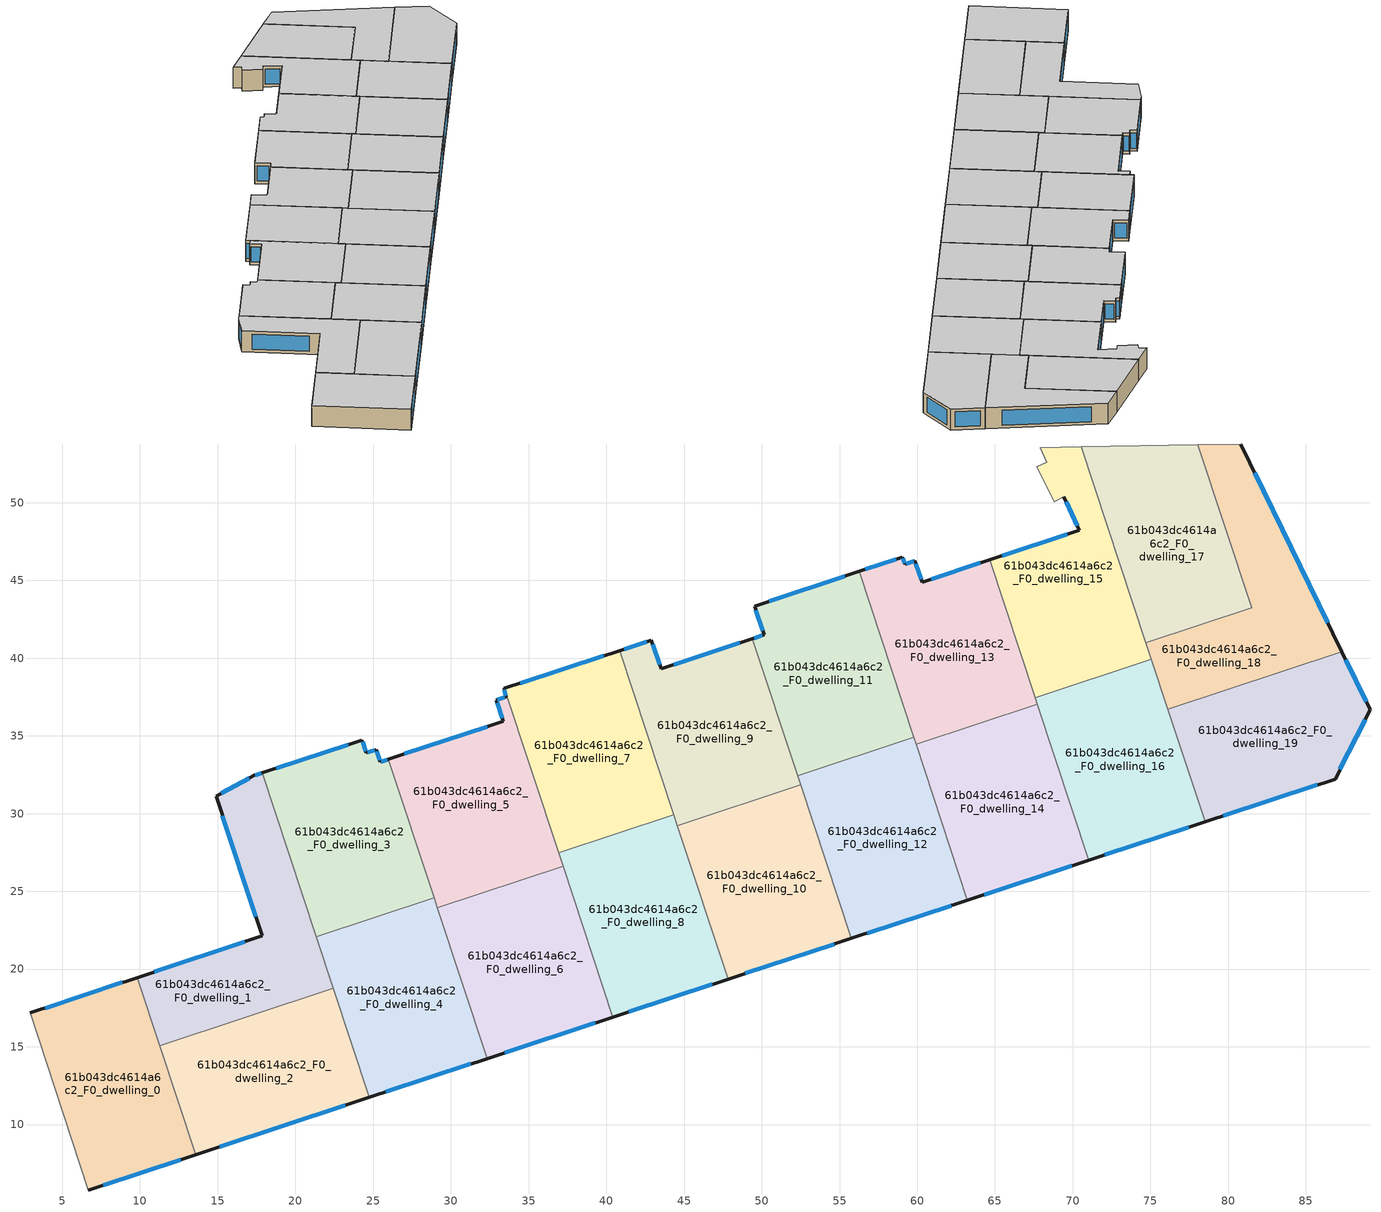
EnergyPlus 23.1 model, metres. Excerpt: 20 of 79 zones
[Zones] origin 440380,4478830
61b043dc4614a6c2_F0_dwelling_0
 floor ground (EU_floor_Construction): 9.82,19.46 13.58,8.06 6.68,5.79 2.96,17.17 z0
 wall outside (EU_wall_Construction): 6.68,5.79 13.58,8.06 / 9.82,19.46 2.96,17.17 z0:3
 wall adiabatic (EU_wall_Construction): 2.96,17.17 6.68,5.79 z0:3
 wall to 61b043dc4614a6c2_F0_dwelling_2 (EU_wall_Construction): 13.58,8.06 11.27,15.06 z0:3
 wall to 61b043dc4614a6c2_F0_dwelling_1 (EU_wall_Construction): 11.27,15.06 9.82,19.46 z0:3
 window (EU_Window_Construction): 7.64,6.1 12.62,7.74 / 8.87,19.14 3.91,17.49 z0.42:2.58
 ceiling to 61b043dc4614a6c2_F1_dwelling_0 (EU_floor_Construction): 13.58,8.06 9.82,19.46 2.96,17.17 6.68,5.79 z3
61b043dc4614a6c2_F0_dwelling_1
 floor ground (EU_floor_Construction): 17.88,32.62 22.45,18.75 11.27,15.06 9.82,19.46 17.85,22.13 14.9,31.11 17.36,32.46 z0
 wall outside (EU_wall_Construction): 17.88,32.62 17.36,32.46 14.9,31.11 17.85,22.13 9.82,19.46 z0:3
 wall to 61b043dc4614a6c2_F0_dwelling_2 (EU_wall_Construction): 11.27,15.06 22.45,18.75 z0:3
 wall to 61b043dc4614a6c2_F0_dwelling_3 (EU_wall_Construction): 21.35,22.09 17.88,32.62 z0:3
 wall to 61b043dc4614a6c2_F0_dwelling_4 (EU_wall_Construction): 22.45,18.75 21.35,22.09 z0:3
 window (EU_Window_Construction): 15.31,29.86 17.44,23.37 / 17.02,32.27 15.24,31.3 / 17.8,32.6 17.43,32.48 / 16.74,21.76 10.93,19.83 z0.42:2.58
 ceiling to 61b043dc4614a6c2_F1_dwelling_1 (EU_floor_Construction): 22.45,18.75 17.88,32.62 17.36,32.46 14.9,31.11 17.85,22.13 9.82,19.46 11.27,15.06 z3
61b043dc4614a6c2_F0_dwelling_10
 floor ground (EU_floor_Construction): 52.5,31.84 55.76,21.97 47.83,19.35 44.57,29.23 z0
 wall outside (EU_wall_Construction): 47.83,19.35 55.76,21.97 z0:3
 wall to 61b043dc4614a6c2_F0_dwelling_9 (EU_wall_Construction): 52.5,31.84 44.57,29.23 z0:3
 wall to 61b043dc4614a6c2_F0_dwelling_8 (EU_wall_Construction): 44.57,29.23 47.83,19.35 z0:3
 wall to 61b043dc4614a6c2_F0_dwelling_12 (EU_wall_Construction): 55.76,21.97 52.5,31.84 z0:3
 window (EU_Window_Construction): 48.93,19.71 54.66,21.6 z0.42:2.58
 ceiling to 61b043dc4614a6c2_F1_dwelling_10 (EU_floor_Construction): 55.76,21.97 52.5,31.84 44.57,29.23 47.83,19.35 z3
61b043dc4614a6c2_F0_dwelling_11
 floor ground (EU_floor_Construction): 56.26,45.58 59.78,34.91 52.3,32.44 49.4,41.26 50.14,41.51 49.54,43.34 z0
 wall outside (EU_wall_Construction): 56.26,45.58 49.54,43.34 50.14,41.51 49.4,41.26 z0:3
 wall to 61b043dc4614a6c2_F0_dwelling_12 (EU_wall_Construction): 52.3,32.44 59.78,34.91 z0:3
 wall to 61b043dc4614a6c2_F0_dwelling_13 (EU_wall_Construction): 59.78,34.91 56.26,45.58 z0:3
 wall to 61b043dc4614a6c2_F0_dwelling_9 (EU_wall_Construction): 49.4,41.26 52.3,32.44 z0:3
 window (EU_Window_Construction): 55.33,45.27 50.47,43.65 / 50.04,41.47 49.5,41.29 / 49.62,43.09 50.06,41.76 z0.42:2.58
 ceiling to 61b043dc4614a6c2_F1_dwelling_11 (EU_floor_Construction): 59.78,34.91 56.26,45.58 49.54,43.34 50.14,41.51 49.4,41.26 52.3,32.44 z3
61b043dc4614a6c2_F0_dwelling_12
 floor ground (EU_floor_Construction): 59.78,34.91 63.23,24.43 55.76,21.97 52.3,32.44 z0
 wall outside (EU_wall_Construction): 55.76,21.97 63.23,24.43 z0:3
 wall to 61b043dc4614a6c2_F0_dwelling_14 (EU_wall_Construction): 63.23,24.43 59.92,34.48 z0:3
 wall to 61b043dc4614a6c2_F0_dwelling_9 (EU_wall_Construction): 52.3,32.44 52.5,31.85 z0:3
 wall to 61b043dc4614a6c2_F0_dwelling_13 (EU_wall_Construction): 59.92,34.48 59.78,34.91 z0:3
 window (EU_Window_Construction): 56.79,22.31 62.2,24.09 z0.42:2.58
 ceiling to 61b043dc4614a6c2_F1_dwelling_12 (EU_floor_Construction): 63.23,24.43 59.78,34.91 52.3,32.44 55.76,21.97 z3
61b043dc4614a6c2_F0_dwelling_13
 floor ground (EU_floor_Construction): 64.66,46.32 67.72,37.05 59.92,34.48 56.26,45.58 59.04,46.5 59.22,46.03 59.86,46.26 60.31,44.89 z0
 wall outside (EU_wall_Construction): 64.66,46.32 60.31,44.89 59.86,46.26 59.22,46.03 59.04,46.5 56.26,45.58 z0:3
 wall to 61b043dc4614a6c2_F0_dwelling_14 (EU_wall_Construction): 59.92,34.48 67.72,37.05 z0:3
 wall to 61b043dc4614a6c2_F0_dwelling_15 (EU_wall_Construction): 67.58,37.47 64.66,46.32 z0:3
 wall to 61b043dc4614a6c2_F0_dwelling_16 (EU_wall_Construction): 67.72,37.05 67.58,37.47 z0:3
 window (EU_Window_Construction): 58.65,46.37 56.65,45.71 / 59.19,46.1 59.06,46.44 / 59.77,46.23 59.31,46.06 / 60.25,45.08 59.92,46.07 / 64.06,46.12 60.92,45.09 z0.42:2.58
 ceiling to 61b043dc4614a6c2_F1_dwelling_13 (EU_floor_Construction): 67.72,37.05 64.66,46.32 60.31,44.89 59.86,46.26 59.22,46.03 59.04,46.5 56.26,45.58 59.92,34.48 z3
61b043dc4614a6c2_F0_dwelling_14
 floor ground (EU_floor_Construction): 67.72,37.05 71.03,27 63.23,24.43 59.92,34.48 z0
 wall outside (EU_wall_Construction): 63.23,24.43 71.03,27 z0:3
 wall to 61b043dc4614a6c2_F0_dwelling_16 (EU_wall_Construction): 71.03,27 67.72,37.05 z0:3
 window (EU_Window_Construction): 64.32,24.79 69.95,26.64 z0.42:2.58
 ceiling to 61b043dc4614a6c2_F1_dwelling_14 (EU_floor_Construction): 71.03,27 67.72,37.05 59.92,34.48 63.23,24.43 z3
61b043dc4614a6c2_F0_dwelling_15
 floor ground (EU_floor_Construction): 70.57,53.58 75.07,39.93 67.58,37.47 64.66,46.32 70.44,48.22 69.44,50.37 68.81,50.06 67.69,52.31 68.34,52.61 67.9,53.53 z0
 wall outside (EU_wall_Construction): 69.44,50.37 70.44,48.22 64.66,46.32 z0:3
 wall adiabatic (EU_wall_Construction): 70.57,53.58 67.9,53.53 68.34,52.61 67.69,52.31 68.81,50.06 69.44,50.37 z0:3
 wall to 61b043dc4614a6c2_F0_dwelling_17 (EU_wall_Construction): 74.71,41 70.57,53.58 z0:3
 wall to 61b043dc4614a6c2_F0_dwelling_16 (EU_wall_Construction): 67.58,37.47 75.07,39.93 z0:3
 wall to 61b043dc4614a6c2_F0_dwelling_18 (EU_wall_Construction): 75.06,39.94 74.71,41 z0:3
 window (EU_Window_Construction): 69.58,50.07 70.3,48.52 / 69.64,47.95 65.46,46.58 z0.42:2.58
 ceiling to 61b043dc4614a6c2_F1_dwelling_15 (EU_floor_Construction): 75.07,39.93 70.57,53.58 67.9,53.53 68.34,52.61 67.69,52.31 68.81,50.06 69.44,50.37 70.44,48.22 64.66,46.32 67.58,37.47 z3
61b043dc4614a6c2_F0_dwelling_16
 floor ground (EU_floor_Construction): 75.07,39.93 78.52,29.47 71.03,27 67.58,37.47 z0
 wall outside (EU_wall_Construction): 71.03,27 78.52,29.47 z0:3
 wall to 61b043dc4614a6c2_F0_dwelling_19 (EU_wall_Construction): 78.51,29.47 76.12,36.72 z0:3
 wall to 61b043dc4614a6c2_F0_dwelling_18 (EU_wall_Construction): 76.12,36.72 75.06,39.93 z0:3
 window (EU_Window_Construction): 72.07,27.34 77.48,29.13 z0.42:2.58
 ceiling to 61b043dc4614a6c2_F1_dwelling_16 (EU_floor_Construction): 78.52,29.47 75.07,39.93 67.58,37.47 71.03,27 z3
61b043dc4614a6c2_F0_dwelling_17
 floor ground (EU_floor_Construction): 78.05,53.72 81.51,43.24 74.71,41 70.57,53.58 z0
 wall adiabatic (EU_wall_Construction): 78.05,53.72 70.57,53.58 z0:3
 wall to 61b043dc4614a6c2_F0_dwelling_18 (EU_wall_Construction): 74.71,41 81.51,43.24 78.05,53.72 z0:3
 ceiling to 61b043dc4614a6c2_F1_dwelling_17 (EU_floor_Construction): 81.51,43.24 78.05,53.72 70.57,53.58 74.71,41 z3
61b043dc4614a6c2_F0_dwelling_18
 floor ground (EU_floor_Construction): 80.82,53.78 87.31,40.41 76.12,36.72 74.71,41 81.51,43.24 78.05,53.72 z0
 wall outside (EU_wall_Construction): 87.31,40.41 80.82,53.78 z0:3
 wall adiabatic (EU_wall_Construction): 80.82,53.78 78.05,53.72 z0:3
 wall to 61b043dc4614a6c2_F0_dwelling_19 (EU_wall_Construction): 76.12,36.72 87.31,40.41 z0:3
 window (EU_Window_Construction): 86.41,42.26 81.72,51.92 z0.42:2.58
 ceiling to 61b043dc4614a6c2_F1_dwelling_18 (EU_floor_Construction): 87.31,40.41 80.82,53.78 78.05,53.72 81.51,43.24 74.71,41 76.12,36.72 z3
61b043dc4614a6c2_F0_dwelling_19
 floor ground (EU_floor_Construction): 87.31,40.41 89.13,36.67 86.88,32.22 78.52,29.47 76.12,36.72 z0
 wall outside (EU_wall_Construction): 78.52,29.47 86.88,32.22 89.13,36.67 87.31,40.41 z0:3
 window (EU_Window_Construction): 88.87,37.19 87.56,39.89 / 87.19,32.84 88.81,36.05 / 79.68,29.85 85.72,31.84 z0.42:2.58
 ceiling to 61b043dc4614a6c2_F1_dwelling_19 (EU_floor_Construction): 86.88,32.22 89.13,36.67 87.31,40.41 76.12,36.72 78.52,29.47 z3
61b043dc4614a6c2_F0_dwelling_2
 floor ground (EU_floor_Construction): 22.45,18.75 24.76,11.75 13.58,8.06 11.27,15.06 z0
 wall outside (EU_wall_Construction): 13.58,8.06 24.76,11.75 z0:3
 wall to 61b043dc4614a6c2_F0_dwelling_4 (EU_wall_Construction): 24.76,11.75 22.45,18.75 z0:3
 window (EU_Window_Construction): 15.13,8.57 23.21,11.24 z0.42:2.58
 ceiling to 61b043dc4614a6c2_F1_dwelling_2 (EU_floor_Construction): 24.76,11.75 22.45,18.75 11.27,15.06 13.58,8.06 z3
61b043dc4614a6c2_F0_dwelling_3
 floor ground (EU_floor_Construction): 25.98,33.5 28.92,24.59 21.35,22.09 17.88,32.62 24.28,34.72 24.55,33.91 25.21,34.11 25.46,33.32 z0
 wall outside (EU_wall_Construction): 25.98,33.5 25.46,33.32 25.21,34.11 24.55,33.91 24.28,34.72 17.88,32.62 z0:3
 wall to 61b043dc4614a6c2_F0_dwelling_4 (EU_wall_Construction): 21.35,22.09 28.92,24.59 z0:3
 wall to 61b043dc4614a6c2_F0_dwelling_5 (EU_wall_Construction): 28.92,24.59 25.98,33.5 z0:3
 window (EU_Window_Construction): 25.42,33.43 25.24,34 / 25.91,33.47 25.53,33.35 / 23.39,34.43 18.76,32.92 / 24.51,34.02 24.32,34.61 / 25.12,34.09 24.64,33.94 z0.42:2.58
 ceiling to 61b043dc4614a6c2_F1_dwelling_3 (EU_floor_Construction): 28.92,24.59 25.98,33.5 25.46,33.32 25.21,34.11 24.55,33.91 24.28,34.72 17.88,32.62 21.35,22.09 z3
61b043dc4614a6c2_F0_dwelling_4
 floor ground (EU_floor_Construction): 28.92,24.59 32.33,14.24 24.76,11.75 21.35,22.09 z0
 wall outside (EU_wall_Construction): 24.76,11.75 32.33,14.24 z0:3
 wall to 61b043dc4614a6c2_F0_dwelling_6 (EU_wall_Construction): 32.33,14.24 29.14,23.93 z0:3
 wall to 61b043dc4614a6c2_F0_dwelling_5 (EU_wall_Construction): 29.14,23.93 28.92,24.59 z0:3
 window (EU_Window_Construction): 25.81,12.09 31.28,13.9 z0.42:2.58
 ceiling to 61b043dc4614a6c2_F1_dwelling_4 (EU_floor_Construction): 32.33,14.24 28.92,24.59 21.35,22.09 24.76,11.75 z3
61b043dc4614a6c2_F0_dwelling_5
 floor ground (EU_floor_Construction): 33.55,37.52 33.43,38.04 33.45,38.05 37.22,26.6 29.14,23.93 25.98,33.5 33.37,35.94 32.91,37.3 z0
 wall outside (EU_wall_Construction): 33.45,38.05 33.43,38.04 33.55,37.52 32.91,37.3 33.37,35.94 25.98,33.5 z0:3
 wall to 61b043dc4614a6c2_F0_dwelling_6 (EU_wall_Construction): 29.14,23.93 37.22,26.6 z0:3
 wall to 61b043dc4614a6c2_F0_dwelling_7 (EU_wall_Construction): 36.93,27.48 33.45,38.05 z0:3
 wall to 61b043dc4614a6c2_F0_dwelling_8 (EU_wall_Construction): 37.22,26.6 36.93,27.48 z0:3
 window (EU_Window_Construction): 32.97,37.12 33.31,36.13 / 33.46,37.49 33,37.34 / 33.45,37.97 33.53,37.59 / 32.34,35.6 27.01,33.84 z0.42:2.58
 ceiling to 61b043dc4614a6c2_F1_dwelling_5 (EU_floor_Construction): 37.22,26.6 33.45,38.05 33.43,38.04 33.55,37.52 32.91,37.3 33.37,35.94 25.98,33.5 29.14,23.93 z3
61b043dc4614a6c2_F0_dwelling_6
 floor ground (EU_floor_Construction): 37.22,26.6 40.42,16.91 32.33,14.24 29.14,23.93 z0
 wall outside (EU_wall_Construction): 32.33,14.24 40.42,16.91 z0:3
 wall to 61b043dc4614a6c2_F0_dwelling_8 (EU_wall_Construction): 40.42,16.91 37.22,26.6 z0:3
 window (EU_Window_Construction): 33.45,14.61 39.29,16.54 z0.42:2.58
 ceiling to 61b043dc4614a6c2_F1_dwelling_6 (EU_floor_Construction): 40.42,16.91 37.22,26.6 29.14,23.93 32.33,14.24 z3
61b043dc4614a6c2_F0_dwelling_7
 floor ground (EU_floor_Construction): 40.86,40.48 44.34,29.92 36.93,27.48 33.45,38.05 z0
 wall outside (EU_wall_Construction): 40.86,40.48 33.45,38.05 z0:3
 wall to 61b043dc4614a6c2_F0_dwelling_8 (EU_wall_Construction): 36.93,27.48 44.34,29.92 z0:3
 wall to 61b043dc4614a6c2_F0_dwelling_9 (EU_wall_Construction): 44.34,29.92 40.86,40.48 z0:3
 window (EU_Window_Construction): 39.83,40.14 34.48,38.39 z0.42:2.58
 ceiling to 61b043dc4614a6c2_F1_dwelling_7 (EU_floor_Construction): 44.34,29.92 40.86,40.48 33.45,38.05 36.93,27.48 z3
61b043dc4614a6c2_F0_dwelling_8
 floor ground (EU_floor_Construction): 44.34,29.92 47.83,19.35 40.42,16.91 36.93,27.48 z0
 wall outside (EU_wall_Construction): 40.42,16.91 47.83,19.35 z0:3
 wall to 61b043dc4614a6c2_F0_dwelling_9 (EU_wall_Construction): 44.57,29.23 44.35,29.92 z0:3
 window (EU_Window_Construction): 41.44,17.25 46.8,19.01 z0.42:2.58
 ceiling to 61b043dc4614a6c2_F1_dwelling_8 (EU_floor_Construction): 47.83,19.35 44.34,29.92 36.93,27.48 40.42,16.91 z3
61b043dc4614a6c2_F0_dwelling_9
 floor ground (EU_floor_Construction): 49.4,41.26 52.5,31.84 44.57,29.23 40.86,40.48 42.89,41.14 43.54,39.31 z0
 wall outside (EU_wall_Construction): 49.4,41.26 43.54,39.31 42.89,41.14 40.86,40.48 z0:3
 window (EU_Window_Construction): 42.61,41.05 41.15,40.57 / 43.45,39.56 42.98,40.89 / 48.58,40.99 44.35,39.58 z0.42:2.58
 ceiling to 61b043dc4614a6c2_F1_dwelling_9 (EU_floor_Construction): 52.5,31.84 49.4,41.26 43.54,39.31 42.89,41.14 40.86,40.48 44.57,29.23 z3
[Building]
EU S2 Campaign: North Axis=0; Terrain=City; Solar Distribution=FullExterior
[Site:Location]
Madrid: Latitude=40.5; Longitude=-3.5; Time Zone=1; Elevation=609
[SizingPeriod:WeatherFileDays]
AnnualSizingPeriod: Begin Month=1; Begin Day of Month=1; End Month=12; End Day of Month=31; Day of Week for Start Day=Monday; Use Weather File Daylight Saving Period=No; Use Weather File Rain and Snow Indicators=No
[MATERIAL]
EU_InternalMass_Material: Roughness=MediumRough; Thickness=0.1; Conductivity=1; Density=1800; Specific Heat=900; Thermal Absorptance=0.9; Solar Absorptance=0.7; Visible Absorptance=0.7
[MATERIAL:NOMASS] Roughness=MediumRough; Thermal Absorptance=0.9; Solar Absorptance=0.7; Visible Absorptance=0.7
Name | Thermal Resistance
EU_wall_NoMass | 1.60022
EU_floor_NoMass | 0.470652
[WINDOWMATERIAL:SIMPLEGLAZINGSYSTEM]
EU_Window_SimpleGlazing: UFactor=3.28802; Solar Heat Gain Coefficient=0.85; Visible Transmittance=0.85
[CONSTRUCTION]
EU_wall_Construction: EU_wall_NoMass
EU_floor_Construction: EU_floor_NoMass
EU_InternalMass_Construction: EU_InternalMass_Material
EU_Window_Construction: EU_Window_SimpleGlazing
[ZONE] Type=1; Multiplier=1; Ceiling Height=autocalculate; Floor Area=autocalculate; Part of Total Floor Area=Yes
Name | Volume
61b043dc4614a6c2_F0_dwelling_0 | 260.542
61b043dc4614a6c2_F0_dwelling_1 | 260.56
61b043dc4614a6c2_F0_dwelling_10 | 260.51
61b043dc4614a6c2_F0_dwelling_11 | 260.543
61b043dc4614a6c2_F0_dwelling_12 | 260.527
61b043dc4614a6c2_F0_dwelling_13; 61b043dc4614a6c2_F0_dwelling_5 | 260.524
61b043dc4614a6c2_F0_dwelling_14 | 260.554
61b043dc4614a6c2_F0_dwelling_15; 61b043dc4614a6c2_F0_dwelling_17 | 260.54
61b043dc4614a6c2_F0_dwelling_16; 61b043dc4614a6c2_F0_dwelling_2 | 260.538
61b043dc4614a6c2_F0_dwelling_18 | 260.532
61b043dc4614a6c2_F0_dwelling_19 | 260.531
61b043dc4614a6c2_F0_dwelling_3; 61b043dc4614a6c2_F0_dwelling_4 | 260.544
61b043dc4614a6c2_F0_dwelling_6 | 260.556
61b043dc4614a6c2_F0_dwelling_7 | 260.552
61b043dc4614a6c2_F0_dwelling_8 | 260.566
61b043dc4614a6c2_F0_dwelling_9 | 260.507
[INTERNALMASS] Construction=EU_InternalMass_Construction
Name | Zone or ZoneList | Surface Area
61b043dc4614a6c2_F0_dwelling_0_EU_InternalMass | 61b043dc4614a6c2_F0_dwelling_0 | 86.8473
61b043dc4614a6c2_F0_dwelling_1_EU_InternalMass | 61b043dc4614a6c2_F0_dwelling_1 | 86.8526
61b043dc4614a6c2_F0_dwelling_2_EU_InternalMass | 61b043dc4614a6c2_F0_dwelling_2 | 86.8487
61b043dc4614a6c2_F0_dwelling_3_EU_InternalMass | 61b043dc4614a6c2_F0_dwelling_3 | 86.8463
61b043dc4614a6c2_F0_dwelling_4_EU_InternalMass | 61b043dc4614a6c2_F0_dwelling_4 | 86.8485
61b043dc4614a6c2_F0_dwelling_5_EU_InternalMass | 61b043dc4614a6c2_F0_dwelling_5 | 86.8426
61b043dc4614a6c2_F0_dwelling_6_EU_InternalMass | 61b043dc4614a6c2_F0_dwelling_6 | 86.8518
61b043dc4614a6c2_F0_dwelling_7_EU_InternalMass | 61b043dc4614a6c2_F0_dwelling_7 | 86.8502
61b043dc4614a6c2_F0_dwelling_8_EU_InternalMass | 61b043dc4614a6c2_F0_dwelling_8 | 86.8536
61b043dc4614a6c2_F0_dwelling_9_EU_InternalMass | 61b043dc4614a6c2_F0_dwelling_9 | 86.8344
61b043dc4614a6c2_F0_dwelling_10_EU_InternalMass | 61b043dc4614a6c2_F0_dwelling_10 | 86.8369
61b043dc4614a6c2_F0_dwelling_11_EU_InternalMass | 61b043dc4614a6c2_F0_dwelling_11 | 86.8497
61b043dc4614a6c2_F0_dwelling_12_EU_InternalMass | 61b043dc4614a6c2_F0_dwelling_12 | 86.8429
61b043dc4614a6c2_F0_dwelling_13_EU_InternalMass | 61b043dc4614a6c2_F0_dwelling_13 | 86.8416
61b043dc4614a6c2_F0_dwelling_14_EU_InternalMass | 61b043dc4614a6c2_F0_dwelling_14 | 86.8528
61b043dc4614a6c2_F0_dwelling_15_EU_InternalMass | 61b043dc4614a6c2_F0_dwelling_15 | 86.8461
61b043dc4614a6c2_F0_dwelling_16_EU_InternalMass | 61b043dc4614a6c2_F0_dwelling_16 | 86.845
61b043dc4614a6c2_F0_dwelling_17_EU_InternalMass | 61b043dc4614a6c2_F0_dwelling_17 | 86.8454
61b043dc4614a6c2_F0_dwelling_18_EU_InternalMass | 61b043dc4614a6c2_F0_dwelling_18 | 86.8441
61b043dc4614a6c2_F0_dwelling_19_EU_InternalMass | 61b043dc4614a6c2_F0_dwelling_19 | 86.8455
[OTHEREQUIPMENT] Fuel Type=Electricity; Design Level Calculation Method=Watts/Area; Power per Zone Floor Area=1; Fraction Latent=0; Fraction Radiant=0; Fraction Lost=0; Carbon Dioxide Generation Rate=0; EndUse Subcategory=EU_Step8_InternalGains
Name | Zone or ZoneList or Space or SpaceList | Schedule
EU_Step8_InternalGain_61b043dc4614a6c2_F0_dwelling_0_f000 | 61b043dc4614a6c2_F0_dwelling_0 | EU_Step8_GainSchedule_61b043dc4614a6c2_F0_dwelling_0_f000
EU_Step8_InternalGain_61b043dc4614a6c2_F0_dwelling_1_f000 | 61b043dc4614a6c2_F0_dwelling_1 | EU_Step8_GainSchedule_61b043dc4614a6c2_F0_dwelling_1_f000
EU_Step8_InternalGain_61b043dc4614a6c2_F0_dwelling_2_f000 | 61b043dc4614a6c2_F0_dwelling_2 | EU_Step8_GainSchedule_61b043dc4614a6c2_F0_dwelling_2_f000
EU_Step8_InternalGain_61b043dc4614a6c2_F0_dwelling_3_f000 | 61b043dc4614a6c2_F0_dwelling_3 | EU_Step8_GainSchedule_61b043dc4614a6c2_F0_dwelling_3_f000
EU_Step8_InternalGain_61b043dc4614a6c2_F0_dwelling_4_f000 | 61b043dc4614a6c2_F0_dwelling_4 | EU_Step8_GainSchedule_61b043dc4614a6c2_F0_dwelling_4_f000
EU_Step8_InternalGain_61b043dc4614a6c2_F0_dwelling_5_f000 | 61b043dc4614a6c2_F0_dwelling_5 | EU_Step8_GainSchedule_61b043dc4614a6c2_F0_dwelling_5_f000
EU_Step8_InternalGain_61b043dc4614a6c2_F0_dwelling_6_f000 | 61b043dc4614a6c2_F0_dwelling_6 | EU_Step8_GainSchedule_61b043dc4614a6c2_F0_dwelling_6_f000
EU_Step8_InternalGain_61b043dc4614a6c2_F0_dwelling_7_f000 | 61b043dc4614a6c2_F0_dwelling_7 | EU_Step8_GainSchedule_61b043dc4614a6c2_F0_dwelling_7_f000
EU_Step8_InternalGain_61b043dc4614a6c2_F0_dwelling_8_f000 | 61b043dc4614a6c2_F0_dwelling_8 | EU_Step8_GainSchedule_61b043dc4614a6c2_F0_dwelling_8_f000
EU_Step8_InternalGain_61b043dc4614a6c2_F0_dwelling_9_f000 | 61b043dc4614a6c2_F0_dwelling_9 | EU_Step8_GainSchedule_61b043dc4614a6c2_F0_dwelling_9_f000
EU_Step8_InternalGain_61b043dc4614a6c2_F0_dwelling_10_f000 | 61b043dc4614a6c2_F0_dwelling_10 | EU_Step8_GainSchedule_61b043dc4614a6c2_F0_dwelling_10_f000
EU_Step8_InternalGain_61b043dc4614a6c2_F0_dwelling_11_f000 | 61b043dc4614a6c2_F0_dwelling_11 | EU_Step8_GainSchedule_61b043dc4614a6c2_F0_dwelling_11_f000
EU_Step8_InternalGain_61b043dc4614a6c2_F0_dwelling_12_f000 | 61b043dc4614a6c2_F0_dwelling_12 | EU_Step8_GainSchedule_61b043dc4614a6c2_F0_dwelling_12_f000
EU_Step8_InternalGain_61b043dc4614a6c2_F0_dwelling_13_f000 | 61b043dc4614a6c2_F0_dwelling_13 | EU_Step8_GainSchedule_61b043dc4614a6c2_F0_dwelling_13_f000
EU_Step8_InternalGain_61b043dc4614a6c2_F0_dwelling_14_f000 | 61b043dc4614a6c2_F0_dwelling_14 | EU_Step8_GainSchedule_61b043dc4614a6c2_F0_dwelling_14_f000
EU_Step8_InternalGain_61b043dc4614a6c2_F0_dwelling_15_f000 | 61b043dc4614a6c2_F0_dwelling_15 | EU_Step8_GainSchedule_61b043dc4614a6c2_F0_dwelling_15_f000
EU_Step8_InternalGain_61b043dc4614a6c2_F0_dwelling_16_f000 | 61b043dc4614a6c2_F0_dwelling_16 | EU_Step8_GainSchedule_61b043dc4614a6c2_F0_dwelling_16_f000
EU_Step8_InternalGain_61b043dc4614a6c2_F0_dwelling_17_f000 | 61b043dc4614a6c2_F0_dwelling_17 | EU_Step8_GainSchedule_61b043dc4614a6c2_F0_dwelling_17_f000
EU_Step8_InternalGain_61b043dc4614a6c2_F0_dwelling_18_f000 | 61b043dc4614a6c2_F0_dwelling_18 | EU_Step8_GainSchedule_61b043dc4614a6c2_F0_dwelling_18_f000
EU_Step8_InternalGain_61b043dc4614a6c2_F0_dwelling_19_f000 | 61b043dc4614a6c2_F0_dwelling_19 | EU_Step8_GainSchedule_61b043dc4614a6c2_F0_dwelling_19_f000
[ZONEVENTILATION:DESIGNFLOWRATE] Schedule=EU_AlwaysOn; Design Flow Rate Calculation Method=AirChanges/Hour; Air Changes per Hour=0.480704; Ventilation Type=Natural; Fan Pressure Rise=0; Fan Total Efficiency=1; Constant Term Coefficient=1; Temperature Term Coefficient=0; Velocity Term Coefficient=0; Velocity Squared Term Coefficient=0; Minimum Indoor Temperature=-100; Maximum Indoor Temperature=100; Delta Temperature=-100; Minimum Outdoor Temperature=-100; Maximum Outdoor Temperature=100; Maximum Wind Speed=40
Name | Zone or ZoneList or Space or SpaceList
EU_ConstantAir_61b043dc4614a6c2_F0_dwelling_0 | 61b043dc4614a6c2_F0_dwelling_0
EU_ConstantAir_61b043dc4614a6c2_F0_dwelling_1 | 61b043dc4614a6c2_F0_dwelling_1
EU_ConstantAir_61b043dc4614a6c2_F0_dwelling_2 | 61b043dc4614a6c2_F0_dwelling_2
EU_ConstantAir_61b043dc4614a6c2_F0_dwelling_3 | 61b043dc4614a6c2_F0_dwelling_3
EU_ConstantAir_61b043dc4614a6c2_F0_dwelling_4 | 61b043dc4614a6c2_F0_dwelling_4
EU_ConstantAir_61b043dc4614a6c2_F0_dwelling_5 | 61b043dc4614a6c2_F0_dwelling_5
EU_ConstantAir_61b043dc4614a6c2_F0_dwelling_6 | 61b043dc4614a6c2_F0_dwelling_6
EU_ConstantAir_61b043dc4614a6c2_F0_dwelling_7 | 61b043dc4614a6c2_F0_dwelling_7
EU_ConstantAir_61b043dc4614a6c2_F0_dwelling_8 | 61b043dc4614a6c2_F0_dwelling_8
EU_ConstantAir_61b043dc4614a6c2_F0_dwelling_9 | 61b043dc4614a6c2_F0_dwelling_9
EU_ConstantAir_61b043dc4614a6c2_F0_dwelling_10 | 61b043dc4614a6c2_F0_dwelling_10
EU_ConstantAir_61b043dc4614a6c2_F0_dwelling_11 | 61b043dc4614a6c2_F0_dwelling_11
EU_ConstantAir_61b043dc4614a6c2_F0_dwelling_12 | 61b043dc4614a6c2_F0_dwelling_12
EU_ConstantAir_61b043dc4614a6c2_F0_dwelling_13 | 61b043dc4614a6c2_F0_dwelling_13
EU_ConstantAir_61b043dc4614a6c2_F0_dwelling_14 | 61b043dc4614a6c2_F0_dwelling_14
EU_ConstantAir_61b043dc4614a6c2_F0_dwelling_15 | 61b043dc4614a6c2_F0_dwelling_15
EU_ConstantAir_61b043dc4614a6c2_F0_dwelling_16 | 61b043dc4614a6c2_F0_dwelling_16
EU_ConstantAir_61b043dc4614a6c2_F0_dwelling_17 | 61b043dc4614a6c2_F0_dwelling_17
EU_ConstantAir_61b043dc4614a6c2_F0_dwelling_18 | 61b043dc4614a6c2_F0_dwelling_18
EU_ConstantAir_61b043dc4614a6c2_F0_dwelling_19 | 61b043dc4614a6c2_F0_dwelling_19
[HVACTEMPLATE:THERMOSTAT] Constant Heating Setpoint=20; Constant Cooling Setpoint=50
EU_HeatOnly_61b043dc4614a6c2_F0_dwelling_0; EU_HeatOnly_61b043dc4614a6c2_F0_dwelling_1; EU_HeatOnly_61b043dc4614a6c2_F0_dwelling_2; EU_HeatOnly_61b043dc4614a6c2_F0_dwelling_3; EU_HeatOnly_61b043dc4614a6c2_F0_dwelling_4; EU_HeatOnly_61b043dc4614a6c2_F0_dwelling_5; EU_HeatOnly_61b043dc4614a6c2_F0_dwelling_6; EU_HeatOnly_61b043dc4614a6c2_F0_dwelling_7; EU_HeatOnly_61b043dc4614a6c2_F0_dwelling_8; EU_HeatOnly_61b043dc4614a6c2_F0_dwelling_9; EU_HeatOnly_61b043dc4614a6c2_F0_dwelling_10; EU_HeatOnly_61b043dc4614a6c2_F0_dwelling_11; EU_HeatOnly_61b043dc4614a6c2_F0_dwelling_12; EU_HeatOnly_61b043dc4614a6c2_F0_dwelling_13; EU_HeatOnly_61b043dc4614a6c2_F0_dwelling_14; EU_HeatOnly_61b043dc4614a6c2_F0_dwelling_15; EU_HeatOnly_61b043dc4614a6c2_F0_dwelling_16; EU_HeatOnly_61b043dc4614a6c2_F0_dwelling_17; EU_HeatOnly_61b043dc4614a6c2_F0_dwelling_18; EU_HeatOnly_61b043dc4614a6c2_F0_dwelling_19; EU_HeatOnly_61b043dc4614a6c2_F1_dwelling_0; EU_HeatOnly_61b043dc4614a6c2_F1_dwelling_1; EU_HeatOnly_61b043dc4614a6c2_F1_dwelling_2; EU_HeatOnly_61b043dc4614a6c2_F1_dwelling_3; EU_HeatOnly_61b043dc4614a6c2_F1_dwelling_4; EU_HeatOnly_61b043dc4614a6c2_F1_dwelling_5; EU_HeatOnly_61b043dc4614a6c2_F1_dwelling_6; EU_HeatOnly_61b043dc4614a6c2_F1_dwelling_7; EU_HeatOnly_61b043dc4614a6c2_F1_dwelling_8; EU_HeatOnly_61b043dc4614a6c2_F1_dwelling_9; EU_HeatOnly_61b043dc4614a6c2_F1_dwelling_10; EU_HeatOnly_61b043dc4614a6c2_F1_dwelling_11; EU_HeatOnly_61b043dc4614a6c2_F1_dwelling_12; EU_HeatOnly_61b043dc4614a6c2_F1_dwelling_13; EU_HeatOnly_61b043dc4614a6c2_F1_dwelling_14; EU_HeatOnly_61b043dc4614a6c2_F1_dwelling_15; EU_HeatOnly_61b043dc4614a6c2_F1_dwelling_16; EU_HeatOnly_61b043dc4614a6c2_F1_dwelling_17; EU_HeatOnly_61b043dc4614a6c2_F1_dwelling_18; EU_HeatOnly_61b043dc4614a6c2_F1_dwelling_19; EU_HeatOnly_61b043dc4614a6c2_F2_dwelling_0; EU_HeatOnly_61b043dc4614a6c2_F2_dwelling_1; EU_HeatOnly_61b043dc4614a6c2_F2_dwelling_2; EU_HeatOnly_61b043dc4614a6c2_F2_dwelling_3; EU_HeatOnly_61b043dc4614a6c2_F2_dwelling_4; EU_HeatOnly_61b043dc4614a6c2_F2_dwelling_5; EU_HeatOnly_61b043dc4614a6c2_F2_dwelling_6; EU_HeatOnly_61b043dc4614a6c2_F2_dwelling_7; EU_HeatOnly_61b043dc4614a6c2_F2_dwelling_8; EU_HeatOnly_61b043dc4614a6c2_F2_dwelling_9; EU_HeatOnly_61b043dc4614a6c2_F2_dwelling_10; EU_HeatOnly_61b043dc4614a6c2_F2_dwelling_11; EU_HeatOnly_61b043dc4614a6c2_F2_dwelling_12; EU_HeatOnly_61b043dc4614a6c2_F2_dwelling_13; EU_HeatOnly_61b043dc4614a6c2_F2_dwelling_14; EU_HeatOnly_61b043dc4614a6c2_F2_dwelling_15; EU_HeatOnly_61b043dc4614a6c2_F2_dwelling_16; EU_HeatOnly_61b043dc4614a6c2_F2_dwelling_17; EU_HeatOnly_61b043dc4614a6c2_F2_dwelling_18; EU_HeatOnly_61b043dc4614a6c2_F2_dwelling_19; EU_HeatOnly_61b043dc4614a6c2_F3_dwelling_0; EU_HeatOnly_61b043dc4614a6c2_F3_dwelling_1; EU_HeatOnly_61b043dc4614a6c2_F3_dwelling_2; EU_HeatOnly_61b043dc4614a6c2_F3_dwelling_3; EU_HeatOnly_61b043dc4614a6c2_F3_dwelling_4; EU_HeatOnly_61b043dc4614a6c2_F3_dwelling_5; EU_HeatOnly_61b043dc4614a6c2_F3_dwelling_6; EU_HeatOnly_61b043dc4614a6c2_F3_dwelling_7; EU_HeatOnly_61b043dc4614a6c2_F3_dwelling_8; EU_HeatOnly_61b043dc4614a6c2_F3_dwelling_9; EU_HeatOnly_61b043dc4614a6c2_F3_dwelling_10; EU_HeatOnly_61b043dc4614a6c2_F3_dwelling_11; EU_HeatOnly_61b043dc4614a6c2_F3_dwelling_12; EU_HeatOnly_61b043dc4614a6c2_F3_dwelling_13; EU_HeatOnly_61b043dc4614a6c2_F3_dwelling_14; EU_HeatOnly_61b043dc4614a6c2_F3_dwelling_15; EU_HeatOnly_61b043dc4614a6c2_F3_dwelling_16; EU_HeatOnly_61b043dc4614a6c2_F3_dwelling_17; EU_HeatOnly_61b043dc4614a6c2_F3_dwelling_18
[HVACTEMPLATE:ZONE:IDEALLOADSAIRSYSTEM] System Availability Schedule=EU_AlwaysOn; Maximum Heating Supply Air Temperature=50; Minimum Cooling Supply Air Temperature=13; Maximum Heating Supply Air Humidity Ratio=0.0156; Minimum Cooling Supply Air Humidity Ratio=0.0077; Heating Limit=NoLimit; Cooling Limit=NoLimit; Heating Availability Schedule=EU_AlwaysOn; Cooling Availability Schedule=EU_CoolingOff; Dehumidification Control Type=ConstantSensibleHeatRatio; Cooling Sensible Heat Ratio=0.7; Dehumidification Setpoint=60; Humidification Control Type=None; Humidification Setpoint=30; Outdoor Air Method=None; Outdoor Air Flow Rate per Person=0.00944; Outdoor Air Flow Rate per Zone Floor Area=0; Outdoor Air Flow Rate per Zone=0; Demand Controlled Ventilation Type=None; Outdoor Air Economizer Type=NoEconomizer; Heat Recovery Type=None; Sensible Heat Recovery Effectiveness=0.7; Latent Heat Recovery Effectiveness=0.65
Name | Template Thermostat
61b043dc4614a6c2_F0_dwelling_0 | EU_HeatOnly_61b043dc4614a6c2_F0_dwelling_0
61b043dc4614a6c2_F0_dwelling_1 | EU_HeatOnly_61b043dc4614a6c2_F0_dwelling_1
61b043dc4614a6c2_F0_dwelling_2 | EU_HeatOnly_61b043dc4614a6c2_F0_dwelling_2
61b043dc4614a6c2_F0_dwelling_3 | EU_HeatOnly_61b043dc4614a6c2_F0_dwelling_3
61b043dc4614a6c2_F0_dwelling_4 | EU_HeatOnly_61b043dc4614a6c2_F0_dwelling_4
61b043dc4614a6c2_F0_dwelling_5 | EU_HeatOnly_61b043dc4614a6c2_F0_dwelling_5
61b043dc4614a6c2_F0_dwelling_6 | EU_HeatOnly_61b043dc4614a6c2_F0_dwelling_6
61b043dc4614a6c2_F0_dwelling_7 | EU_HeatOnly_61b043dc4614a6c2_F0_dwelling_7
61b043dc4614a6c2_F0_dwelling_8 | EU_HeatOnly_61b043dc4614a6c2_F0_dwelling_8
61b043dc4614a6c2_F0_dwelling_9 | EU_HeatOnly_61b043dc4614a6c2_F0_dwelling_9
61b043dc4614a6c2_F0_dwelling_10 | EU_HeatOnly_61b043dc4614a6c2_F0_dwelling_10
61b043dc4614a6c2_F0_dwelling_11 | EU_HeatOnly_61b043dc4614a6c2_F0_dwelling_11
61b043dc4614a6c2_F0_dwelling_12 | EU_HeatOnly_61b043dc4614a6c2_F0_dwelling_12
61b043dc4614a6c2_F0_dwelling_13 | EU_HeatOnly_61b043dc4614a6c2_F0_dwelling_13
61b043dc4614a6c2_F0_dwelling_14 | EU_HeatOnly_61b043dc4614a6c2_F0_dwelling_14
61b043dc4614a6c2_F0_dwelling_15 | EU_HeatOnly_61b043dc4614a6c2_F0_dwelling_15
61b043dc4614a6c2_F0_dwelling_16 | EU_HeatOnly_61b043dc4614a6c2_F0_dwelling_16
61b043dc4614a6c2_F0_dwelling_17 | EU_HeatOnly_61b043dc4614a6c2_F0_dwelling_17
61b043dc4614a6c2_F0_dwelling_18 | EU_HeatOnly_61b043dc4614a6c2_F0_dwelling_18
61b043dc4614a6c2_F0_dwelling_19 | EU_HeatOnly_61b043dc4614a6c2_F0_dwelling_19
[SIZING:ZONE] Zone Cooling Design Supply Air Temperature Input Method=SupplyAirTemperature; Zone Cooling Design Supply Air Temperature=13; Zone Heating Design Supply Air Temperature Input Method=SupplyAirTemperature; Zone Heating Design Supply Air Temperature=50; Zone Cooling Design Supply Air Humidity Ratio=0.008; Zone Heating Design Supply Air Humidity Ratio=0.008; Cooling Design Air Flow Method=DesignDay; Cooling Design Air Flow Rate=0; Cooling Minimum Air Flow per Zone Floor Area=0.000762; Cooling Minimum Air Flow=0; Cooling Minimum Air Flow Fraction=0.2; Heating Design Air Flow Method=DesignDay; Heating Design Air Flow Rate=0; Heating Maximum Air Flow per Zone Floor Area=0.002032; Heating Maximum Air Flow=0.141576; Heating Maximum Air Flow Fraction=0.3; Account for Dedicated Outdoor Air System=No; Dedicated Outdoor Air System Control Strategy=NeutralSupplyAir; Dedicated Outdoor Air Low Setpoint Temperature for Design=autosize; Dedicated Outdoor Air High Setpoint Temperature for Design=autosize; Zone Load Sizing Method=Sensible Load Only No Latent Load; Zone Latent Cooling Design Supply Air Humidity Ratio Input Method=HumidityRatioDifference; Zone Cooling Design Supply Air Humidity Ratio Difference=0.005; Zone Latent Heating Design Supply Air Humidity Ratio Input Method=HumidityRatioDifference; Zone Humidification Design Supply Air Humidity Ratio Difference=0.005
61b043dc4614a6c2_F0_dwelling_0; 61b043dc4614a6c2_F0_dwelling_1; 61b043dc4614a6c2_F0_dwelling_2; 61b043dc4614a6c2_F0_dwelling_3; 61b043dc4614a6c2_F0_dwelling_4; 61b043dc4614a6c2_F0_dwelling_5; 61b043dc4614a6c2_F0_dwelling_6; 61b043dc4614a6c2_F0_dwelling_7; 61b043dc4614a6c2_F0_dwelling_8; 61b043dc4614a6c2_F0_dwelling_9; 61b043dc4614a6c2_F0_dwelling_10; 61b043dc4614a6c2_F0_dwelling_11; 61b043dc4614a6c2_F0_dwelling_12; 61b043dc4614a6c2_F0_dwelling_13; 61b043dc4614a6c2_F0_dwelling_14; 61b043dc4614a6c2_F0_dwelling_15; 61b043dc4614a6c2_F0_dwelling_16; 61b043dc4614a6c2_F0_dwelling_17; 61b043dc4614a6c2_F0_dwelling_18; 61b043dc4614a6c2_F0_dwelling_19
[SCHEDULE:CONSTANT]
Name | Hourly Value
EU_AlwaysOn | 1
EU_CoolingOff | 0
[SCHEDULE:FILE] Column Number=1; Rows to Skip at Top=0; Number of Hours of Data=8760; Column Separator=Comma; Interpolate to Timestep=No; Minutes per Item=60; Adjust Schedule for Daylight Savings=Yes
Name | File
EU_Step8_GainSchedule_61b043dc4614a6c2_F0_dwelling_0_f000 | ../../schedules/61b043dc4614a6c2/61b043dc4614a6c2_F0_dwelling_0_f000_gain.csv
EU_Step8_GainSchedule_61b043dc4614a6c2_F0_dwelling_1_f000 | ../../schedules/61b043dc4614a6c2/61b043dc4614a6c2_F0_dwelling_1_f000_gain.csv
EU_Step8_GainSchedule_61b043dc4614a6c2_F0_dwelling_2_f000 | ../../schedules/61b043dc4614a6c2/61b043dc4614a6c2_F0_dwelling_2_f000_gain.csv
EU_Step8_GainSchedule_61b043dc4614a6c2_F0_dwelling_3_f000 | ../../schedules/61b043dc4614a6c2/61b043dc4614a6c2_F0_dwelling_3_f000_gain.csv
EU_Step8_GainSchedule_61b043dc4614a6c2_F0_dwelling_4_f000 | ../../schedules/61b043dc4614a6c2/61b043dc4614a6c2_F0_dwelling_4_f000_gain.csv
EU_Step8_GainSchedule_61b043dc4614a6c2_F0_dwelling_5_f000 | ../../schedules/61b043dc4614a6c2/61b043dc4614a6c2_F0_dwelling_5_f000_gain.csv
EU_Step8_GainSchedule_61b043dc4614a6c2_F0_dwelling_6_f000 | ../../schedules/61b043dc4614a6c2/61b043dc4614a6c2_F0_dwelling_6_f000_gain.csv
EU_Step8_GainSchedule_61b043dc4614a6c2_F0_dwelling_7_f000 | ../../schedules/61b043dc4614a6c2/61b043dc4614a6c2_F0_dwelling_7_f000_gain.csv
EU_Step8_GainSchedule_61b043dc4614a6c2_F0_dwelling_8_f000 | ../../schedules/61b043dc4614a6c2/61b043dc4614a6c2_F0_dwelling_8_f000_gain.csv
EU_Step8_GainSchedule_61b043dc4614a6c2_F0_dwelling_9_f000 | ../../schedules/61b043dc4614a6c2/61b043dc4614a6c2_F0_dwelling_9_f000_gain.csv
EU_Step8_GainSchedule_61b043dc4614a6c2_F0_dwelling_10_f000 | ../../schedules/61b043dc4614a6c2/61b043dc4614a6c2_F0_dwelling_10_f000_gain.csv
EU_Step8_GainSchedule_61b043dc4614a6c2_F0_dwelling_11_f000 | ../../schedules/61b043dc4614a6c2/61b043dc4614a6c2_F0_dwelling_11_f000_gain.csv
EU_Step8_GainSchedule_61b043dc4614a6c2_F0_dwelling_12_f000 | ../../schedules/61b043dc4614a6c2/61b043dc4614a6c2_F0_dwelling_12_f000_gain.csv
EU_Step8_GainSchedule_61b043dc4614a6c2_F0_dwelling_13_f000 | ../../schedules/61b043dc4614a6c2/61b043dc4614a6c2_F0_dwelling_13_f000_gain.csv
EU_Step8_GainSchedule_61b043dc4614a6c2_F0_dwelling_14_f000 | ../../schedules/61b043dc4614a6c2/61b043dc4614a6c2_F0_dwelling_14_f000_gain.csv
EU_Step8_GainSchedule_61b043dc4614a6c2_F0_dwelling_15_f000 | ../../schedules/61b043dc4614a6c2/61b043dc4614a6c2_F0_dwelling_15_f000_gain.csv
EU_Step8_GainSchedule_61b043dc4614a6c2_F0_dwelling_16_f000 | ../../schedules/61b043dc4614a6c2/61b043dc4614a6c2_F0_dwelling_16_f000_gain.csv
EU_Step8_GainSchedule_61b043dc4614a6c2_F0_dwelling_17_f000 | ../../schedules/61b043dc4614a6c2/61b043dc4614a6c2_F0_dwelling_17_f000_gain.csv
EU_Step8_GainSchedule_61b043dc4614a6c2_F0_dwelling_18_f000 | ../../schedules/61b043dc4614a6c2/61b043dc4614a6c2_F0_dwelling_18_f000_gain.csv
EU_Step8_GainSchedule_61b043dc4614a6c2_F0_dwelling_19_f000 | ../../schedules/61b043dc4614a6c2/61b043dc4614a6c2_F0_dwelling_19_f000_gain.csv
